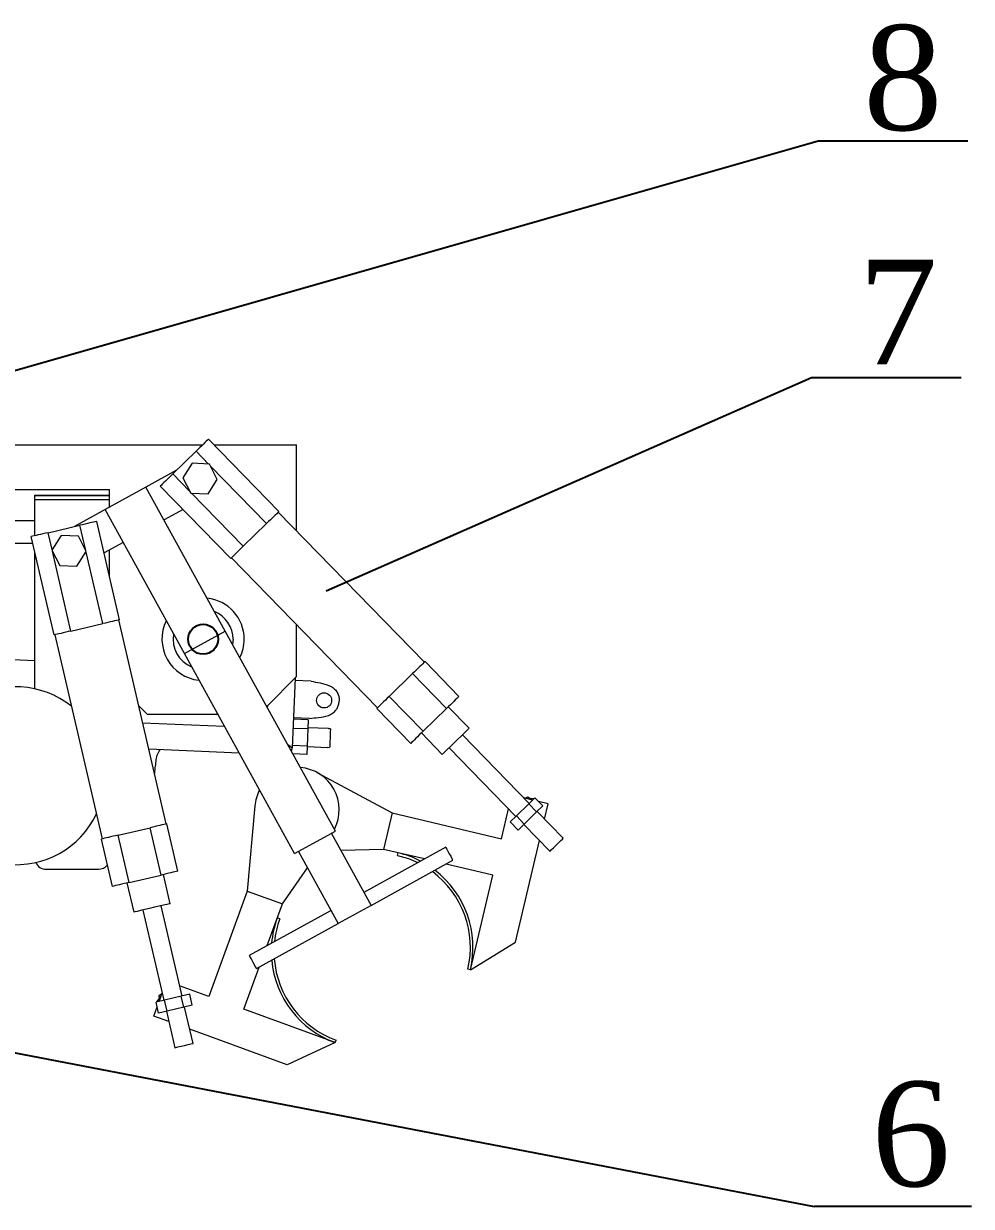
# Model space of a CAD drawing. Header units: millimetres. Extents: x -250 to 3947, y -1468 to 870.
# Drawn here: x 73.9 to 200.6, y 197.6 to 355.7 of the extents above; entities that cross this region are included whole.
import ezdxf

# ---------------------------------------------------------------- set-up
doc = ezdxf.new("R2010")
doc.units = ezdxf.units.MM
doc.styles.get("Standard").update_dxf_attribs({"font": 'times_0.ttf'})

msp = doc.modelspace()

# ---------------------------------------------------------------- linework, layer by layer
for p, q in [((29.6383, 297.0683), (180.0987, 340.0567)), ((180.0987, 340.0567), (200.0987, 340.0567)), ((114.3007, 279.8716), (179.2055, 308.3872)), ((179.2055, 308.3872), (199.2055, 308.3872)), ((9.6383, 230.2432), (179.5327, 197.6082)), ((179.5456, 197.61), (200.5663, 197.61))]:
    msp.add_line(p, q)
at = {"color": 7, "linetype": 'Continuous', "lineweight": 15}
for p, q in [((37.1383, 299.4149), (97.7973, 299.4149)), ((107.9912, 290.4982), (98.5735, 300.1706)), ((99.3093, 299.4149), (110.3493, 299.4149)), ((110.3493, 287.8972), (110.3493, 299.4149)), ((93.7878, 295.511), (96.9109, 298.5518)), ((98.5856, 296.8318), (96.9109, 298.5518)), ((94.29, 295.9999), (90.2141, 293.755)), ((96.3799, 296.9325), (95.1352, 294.9873)), ((98.6869, 296.8272), (96.3799, 296.9325)), ((99.7492, 294.7766), (98.6869, 296.8272)), ((106.3286, 288.8793), (98.7971, 296.6146)), ((96.0873, 293.1493), (93.7878, 295.511)), ((95.1352, 294.9873), (96.1974, 292.9367)), ((98.5044, 292.8313), (99.7492, 294.7766)), ((37.1383, 293.4149), (85.3493, 293.4149)), ((75.3493, 292.6649), (77.8493, 292.6649)), ((75.3493, 292.61), (75.3493, 292.6649)), ((75.3493, 292.1099), (75.3493, 292.61)), ((75.3493, 292.61), (85.3493, 292.61)), ((77.8493, 292.6649), (85.3493, 292.6649)), ((90.2141, 293.755), (84.7395, 290.7397)), ((85.3493, 292.61), (85.3493, 293.4149)), ((85.3493, 292.1099), (85.3493, 292.61)), ((100.8159, 274.5063), (90.2141, 293.755)), ((101.543, 284.2197), (92.1252, 293.8921)), ((96.1974, 292.9367), (98.5044, 292.8313)), ((103.2056, 285.8385), (96.2988, 292.9321)), ((75.3493, 292.1099), (85.3493, 292.1099)), ((75.3493, 287.2506), (75.3493, 292.1099)), ((85.3493, 291.0756), (85.3493, 292.1099)), ((84.7395, 290.7397), (80.6322, 288.4775)), ((95.3413, 271.491), (84.7395, 290.7397)), ((95.1628, 290.7724), (92.6263, 289.3753)), ((127.4348, 270.3496), (107.9017, 290.411)), ((75.3493, 289.2432), (37.1383, 289.2432)), ((77.1221, 287.6623), (81.368, 288.6483)), ((82.1489, 285.2854), (81.368, 288.6483)), ((86.6822, 276.0232), (83.6284, 289.1732)), ((103.2056, 285.8385), (106.3286, 288.8793)), ((37.1383, 286.2432), (75.0693, 286.2432)), ((77.9155, 273.9873), (74.8617, 287.1374)), ((77.6497, 285.3901), (77.1221, 287.6623)), ((78.8614, 287.2837), (77.6166, 285.3384)), ((81.1684, 287.1783), (78.8614, 287.2837)), ((82.2306, 285.1277), (81.1684, 287.1783)), ((87.1517, 286.3601), (84.6071, 284.9585)), ((75.3493, 266.7891), (75.3493, 285.0374)), ((77.6166, 285.3384), (78.6789, 283.2878)), ((80.1759, 274.5122), (77.6983, 285.1807)), ((80.9859, 283.1825), (82.2306, 285.1277)), ((84.4218, 275.4983), (82.1976, 285.076)), ((85.3493, 281.7626), (85.3493, 285.3673)), ((78.6789, 283.2878), (80.9859, 283.1825)), ((101.6325, 284.3069), (121.1656, 264.2455)), ((80.1759, 274.5122), (84.4218, 275.4983)), ((92.8942, 248.7207), (86.5604, 275.9949)), ((110.3493, 268.4149), (110.3493, 275.3544)), ((78.0372, 274.0156), (84.371, 246.7414)), ((95.3413, 271.491), (100.8159, 274.5063)), ((115.5423, 247.7688), (100.8159, 274.5063)), ((96.0975, 272.45), (96.3769, 272.0614)), ((101.8493, 273.4149), (101.7912, 272.7354)), ((58.7279, 271.275), (75.3493, 270.5896)), ((110.0678, 244.7535), (95.3413, 271.491)), ((132.0588, 265.7798), (127.5244, 270.4368)), ((122.7387, 265.7772), (125.8617, 268.818)), ((130.3962, 264.1609), (125.8617, 268.818)), ((106.3652, 264.4308), (110.3493, 268.4149)), ((110.1453, 268.2109), (109.7619, 258.9117)), ((112.2814, 267.8155), (110.1327, 267.9041)), ((127.2732, 261.1201), (122.7387, 265.7772)), ((89.2194, 264.5448), (90.3493, 263.4149)), ((116.0346, 265.4023), (116.0145, 264.9156)), ((125.6106, 259.5013), (121.0761, 264.1583)), ((127.2732, 261.1201), (130.3962, 264.1609)), ((133.4163, 261.5186), (130.6259, 264.3845)), ((90.3493, 263.4149), (99.7895, 263.4149)), ((111.9171, 262.6343), (109.9188, 262.7167)), ((112.0754, 262.8197), (109.9267, 262.9083)), ((111.9171, 262.6343), (111.8669, 261.418)), ((111.8669, 261.418), (109.8686, 261.5004)), ((111.8669, 261.418), (111.7718, 259.1117)), ((114.6211, 261.4637), (111.8735, 261.577)), ((114.8708, 261.4516), (114.6211, 261.4619)), ((127.0435, 260.8965), (129.8339, 258.0306)), ((141.4558, 251.4699), (132.5207, 260.6466)), ((102.6597, 258.2038), (90.5763, 258.7021)), ((111.7718, 259.1117), (109.7735, 259.1941)), ((111.7268, 258.0218), (109.8526, 258.0991)), ((111.7718, 259.1117), (111.7268, 258.0218)), ((111.7705, 259.0791), (114.5181, 258.9658)), ((114.5182, 258.9675), (114.768, 258.9572)), ((130.7295, 258.9026), (139.6646, 249.7259)), ((113.0688, 255.6127), (123.1326, 250.1963)), ((139.7329, 249.7923), (141.3876, 251.4034)), ((141.9167, 251.9186), (140.7503, 252.1945)), ((140.8624, 252.168), (141.2732, 252.3621)), ((141.2732, 252.3621), (141.9117, 251.9198)), ((141.3876, 251.4034), (142.2149, 252.2089)), ((141.3876, 251.4034), (142.434, 250.3287)), ((142.1252, 252.1216), (141.6579, 252.0956)), ((142.2149, 252.2089), (143.2613, 251.1342)), ((143.9767, 251.4313), (142.6714, 251.7401)), ((143.4913, 249.3794), (143.9767, 251.4313)), ((104.769, 251.1441), (103.7502, 239.7607)), ((123.1326, 250.1963), (121.9817, 245.3305)), ((123.1326, 250.1963), (137.7298, 246.7434)), ((137.7298, 246.7434), (138.6756, 250.7417)), ((140.7793, 248.7176), (142.434, 250.3287)), ((142.434, 250.3287), (143.2613, 251.1342)), ((145.9903, 246.8128), (142.5023, 250.3952)), ((86.5096, 247.238), (90.7556, 248.224)), ((92.2259, 241.8925), (90.7556, 248.224)), ((94.4863, 242.4174), (93.016, 248.749)), ((138.9056, 248.9868), (139.7329, 249.7923)), ((138.9056, 248.9868), (139.952, 247.9121)), ((139.7329, 249.7923), (140.7793, 248.7176)), ((139.952, 247.9121), (140.7793, 248.7176)), ((140.7111, 248.6511), (144.1991, 245.0687)), ((85.7196, 240.3816), (84.2492, 246.7131)), ((87.98, 240.9065), (86.5096, 247.238)), ((110.0678, 244.7535), (115.5423, 247.7688)), ((114.9949, 247.4673), (120.3017, 237.832)), ((115.0137, 247.3959), (115.1028, 247.5267)), ((110.6152, 245.055), (115.9221, 235.4198)), ((121.9817, 245.3305), (116.2637, 245.1635)), ((130.286, 245.6144), (119.3369, 239.5839)), ((127.4304, 244.0417), (121.9817, 245.3305)), ((139.6031, 232.9416), (142.8093, 246.4961)), ((120.3017, 237.832), (131.2508, 243.8626)), ((123.8474, 244.5295), (123.928, 244.8701)), ((76.8493, 242.6649), (83.8493, 242.6649)), ((87.98, 240.9065), (92.2259, 241.8925)), ((93.443, 238.0687), (92.5381, 241.965)), ((108.4458, 238.0428), (111.8261, 242.8566)), ((136.5789, 241.8777), (130.3305, 243.3557)), ((87.6677, 240.834), (88.5726, 236.9377)), ((133.5864, 229.2268), (136.5789, 241.8777)), ((103.7502, 239.7607), (98.5963, 225.6739)), ((103.7502, 239.7607), (108.4458, 238.0428)), ((89.7902, 237.2204), (92.5936, 225.1483)), ((95.0288, 225.7138), (92.2254, 237.786)), ((114.9572, 237.1717), (104.0081, 231.1412)), ((106.4034, 232.4604), (108.4458, 238.0428)), ((120.3017, 237.832), (115.9221, 235.4198)), ((108.0873, 236.0443), (107.7586, 236.1646)), ((104.973, 229.3893), (115.9221, 235.4198)), ((133.5864, 229.2268), (139.6031, 232.9416)), ((103.292, 223.956), (105.3572, 229.6009)), ((133.5864, 229.2268), (133.2458, 229.3073)), ((91.9614, 225.0015), (92.369, 226.1157)), ((98.5963, 225.6739), (94.7077, 227.0966)), ((92.6865, 225.1699), (91.5617, 224.9087)), ((91.901, 223.4475), (91.5617, 224.9087)), ((91.6837, 224.937), (92.1979, 225.648)), ((92.3385, 226.0322), (91.9414, 225.7839)), ((91.9414, 225.7839), (91.9579, 225.3161)), ((94.936, 225.6923), (92.6865, 225.1699)), ((93.0258, 223.7087), (92.6865, 225.1699)), ((96.0608, 225.9535), (94.936, 225.6923)), ((95.2753, 224.2311), (94.936, 225.6923)), ((96.4001, 224.4923), (96.0608, 225.9535)), ((91.2437, 223.0399), (91.7037, 224.2972)), ((93.2541, 222.3043), (91.2437, 223.0399)), ((93.0258, 223.7087), (91.901, 223.4475)), ((92.9329, 223.6872), (94.064, 218.8168)), ((95.2753, 224.2311), (93.0258, 223.7087)), ((96.4001, 224.4923), (95.2753, 224.2311)), ((96.4992, 219.3823), (95.3682, 224.2527)), ((115.5005, 219.4893), (103.292, 223.956)), ((109.087, 216.5117), (96.0589, 221.2782)), ((115.5005, 219.4893), (115.6208, 219.818)), ((96.4403, 219.3686), (96.4992, 219.3823)), ((115.5005, 219.4893), (109.087, 216.5117))]:
    msp.add_line(p, q, dxfattribs=at)
at = {"color": 8, "linetype": 'Continuous', "lineweight": 15}
for p, q in [((106.478, 264.226), (106.4917, 264.5573)), ((89.7549, 262.2389), (100.6854, 261.7881))]:
    msp.add_line(p, q, dxfattribs=at)
at = {"color": 7, "linetype": 'Continuous', "lineweight": 15, "flags": 128}
for points in [[(98.5735, 300.1706), (98.4318, 300.0327), (98.2687, 299.8738), (98.0851, 299.6951), (97.8825, 299.4978), (97.6621, 299.2832), (97.4256, 299.053), (97.1746, 298.8086), (96.9109, 298.5518)], [(93.7878, 295.511), (93.5241, 295.2542), (93.2731, 295.0098), (93.0366, 294.7795), (92.8162, 294.5649), (92.6136, 294.3676), (92.43, 294.1889), (92.2668, 294.03), (92.1252, 293.8921)], [(107.9912, 290.4982), (107.8496, 290.3603), (107.6864, 290.2014), (107.5029, 290.0227), (107.3002, 289.8254), (107.0799, 289.6108), (106.8434, 289.3805), (106.5924, 289.1361), (106.3286, 288.8793)], [(83.6284, 289.1732), (83.4358, 289.1285), (83.214, 289.077), (82.9644, 289.0191), (82.6889, 288.9551), (82.3893, 288.8855), (82.0678, 288.8108), (81.7265, 288.7316), (81.368, 288.6483)], [(77.1221, 287.6623), (76.7635, 287.579), (76.4222, 287.4998), (76.1007, 287.4251), (75.8011, 287.3556), (75.5256, 287.2916), (75.2761, 287.2336), (75.0542, 287.1821), (74.8617, 287.1374)], [(103.2056, 285.8385), (102.9418, 285.5817), (102.6908, 285.3373), (102.4543, 285.1071), (102.234, 284.8925), (102.0313, 284.6952), (101.8478, 284.5165), (101.6846, 284.3576), (101.543, 284.2197)], [(86.6822, 276.0232), (86.4896, 275.9785), (86.2678, 275.9269), (86.0182, 275.869), (85.7427, 275.805), (85.4431, 275.7354), (85.1216, 275.6608), (84.7803, 275.5815), (84.4218, 275.4983)], [(80.1759, 274.5122), (79.8173, 274.429), (79.476, 274.3497), (79.1545, 274.2751), (78.8549, 274.2055), (78.5794, 274.1415), (78.3298, 274.0835), (78.108, 274.032), (77.9155, 273.9873)], [(127.5244, 270.4368), (127.3827, 270.2989), (127.2196, 270.1401), (127.036, 269.9613), (126.8333, 269.764), (126.613, 269.5495), (126.3765, 269.3192), (126.1255, 269.0748), (125.8617, 268.818)], [(122.7387, 265.7772), (122.4749, 265.5204), (122.2239, 265.276), (121.9874, 265.0457), (121.7671, 264.8312), (121.5644, 264.6338), (121.3809, 264.4551), (121.2177, 264.2963), (121.0761, 264.1583)], [(132.0588, 265.7798), (131.9172, 265.6418), (131.754, 265.483), (131.5705, 265.3043), (131.3678, 265.1069), (131.1475, 264.8924), (130.911, 264.6621), (130.66, 264.4177), (130.3962, 264.1609)], [(114.8708, 261.4516), (114.8662, 261.3386), (114.8549, 261.0641), (114.8385, 260.6672), (114.8194, 260.2044), (114.8003, 259.7417), (114.784, 259.3448), (114.7726, 259.0703), (114.768, 258.9572)], [(127.2732, 261.1201), (127.0094, 260.8633), (126.7584, 260.6189), (126.5219, 260.3886), (126.3016, 260.1741), (126.0989, 259.9767), (125.9154, 259.798), (125.7522, 259.6392), (125.6106, 259.5013)], [(133.4163, 261.5186), (133.4121, 261.5146), (133.3129, 261.4179), (133.0885, 261.1994), (132.7555, 260.8752), (132.3387, 260.4694), (131.869, 260.0121), (131.3812, 259.5371), (130.9115, 259.0798), (130.4947, 258.674), (130.1618, 258.3498), (129.9374, 258.1313), (129.8381, 258.0346), (129.8339, 258.0306)], [(93.016, 248.749), (92.8234, 248.7042), (92.6016, 248.6527), (92.352, 248.5948), (92.0765, 248.5308), (91.7769, 248.4612), (91.4554, 248.3865), (91.1141, 248.3073), (90.7556, 248.224)], [(86.5096, 247.238), (86.1511, 247.1547), (85.8098, 247.0755), (85.4883, 247.0008), (85.1887, 246.9313), (84.9132, 246.8673), (84.6636, 246.8093), (84.4418, 246.7578), (84.2492, 246.7131)], [(144.1991, 245.0687), (144.2396, 245.1082), (144.4066, 245.2708), (144.6784, 245.5354), (145.0135, 245.8617), (145.361, 246.2001), (145.668, 246.4989), (145.8877, 246.7128), (145.9866, 246.8092), (145.9903, 246.8128)], [(130.286, 245.6144), (130.3227, 245.5478), (130.4273, 245.3579), (130.5838, 245.0737), (130.7684, 244.7385), (130.953, 244.4033), (131.1095, 244.1191), (131.2141, 243.9293), (131.2508, 243.8626), (131.2508, 243.8626)], [(123.8474, 244.5295), (125.31, 244.0888), (126.5484, 243.5558)], [(94.4863, 242.4174), (94.2937, 242.3727), (94.0719, 242.3212), (93.8224, 242.2633), (93.5468, 242.1993), (93.2473, 242.1297), (92.9257, 242.055), (92.5845, 241.9758), (92.2259, 241.8925)], [(87.98, 240.9065), (87.6214, 240.8232), (87.2802, 240.744), (86.9586, 240.6693), (86.6591, 240.5998), (86.3835, 240.5358), (86.134, 240.4778), (85.9121, 240.4263), (85.7196, 240.3816)], [(93.443, 238.0687), (93.4373, 238.0674), (93.3024, 238.0361), (92.9973, 237.9652), (92.5446, 237.8601), (91.978, 237.7285), (91.3394, 237.5802), (90.6762, 237.4262), (90.0376, 237.2779), (89.4709, 237.1463), (89.0183, 237.0412), (88.7132, 236.9703), (88.5782, 236.939), (88.5726, 236.9377)], [(104.0081, 231.1412), (104.0449, 231.0745), (104.1494, 230.8846), (104.3059, 230.6004), (104.4906, 230.2652), (104.6752, 229.93), (104.8317, 229.6459), (104.9363, 229.456), (104.973, 229.3893), (104.973, 229.3893)], [(94.064, 218.8168), (94.0679, 218.8177), (94.1978, 218.8479), (94.4926, 218.9163), (94.9076, 219.0127), (95.3795, 219.1223), (95.8365, 219.2284), (96.209, 219.3149), (96.4403, 219.3686)]]:
    msp.add_lwpolyline(points, dxfattribs=at)
at = {"color": 8, "linetype": 'Continuous', "lineweight": 15, "flags": 128}
msp.add_lwpolyline([(109.1372, 259.398), (109.1899, 259.357), (109.5035, 259.1128), (109.6966, 258.9625), (109.7619, 258.9117)], dxfattribs=at)
at = {"color": 7, "linetype": 'Continuous'}
msp.add_circle((97.8493, 273.4149), 2, dxfattribs=at)
at = {"color": 7, "linetype": 'Continuous', "lineweight": 15}
msp.add_circle((114.0263, 265.2414), 1.009, dxfattribs=at)
for centre, radius, start, end in [((97.8493, 273.4149), 5.5, 0, 84.221544), ((97.8493, 273.4149), 4, 0, 67.469912), ((97.8493, 273.4149), 5.5, 153.468615, 264.221544), ((97.8493, 273.4149), 2, 15.099884, 208.845079), ((97.8493, 273.4149), 4, 170.220246, 247.469912), ((97.8493, 273.4149), 5.5, 333.468615, 0), ((72.8493, 255.1649), 11.89, 51.478083, 334.669635), ((114.6314, 261.4624), 0.0103, 172.722144, 182.34162), ((108.7627, 258.9529), 1, 331.715796, 357.63851), ((114.5079, 258.9671), 0.0103, 352.695139, 2.368625), ((110.3928, 250.6408), 5.6464, 332.449424, 85.240734), ((110.3928, 250.6408), 5.6464, 152.449424, 174.885769), ((76.8493, 244.1649), 1.5, 203.447855, 270), ((120.9355, 232.2193), 13, 62.593654, 76.691713), ((83.8493, 244.1649), 1.5, 270, 323.163332), ((120.9355, 232.2193), 12.65, 346.691713, 53.227042), ((120.9355, 232.2193), 13, 346.691713, 52.529789), ((119.9672, 231.6979), 13, 159.904324, 175.152145), ((119.9672, 231.6979), 12.65, 159.904324, 174.088548), ((119.9672, 231.6979), 13, 185.210896, 249.904324), ((119.9672, 231.6979), 12.65, 184.515322, 249.904324)]:
    msp.add_arc(centre, radius, start, end, dxfattribs=at)
for points, knots in [([(112.2814, 267.8155), (112.6814, 267.7361), (113.5155, 267.5705), (114.5644, 267.3337), (115.3258, 266.8912), (115.7273, 266.4341), (115.9745, 265.9223), (116.0146, 265.5754), (116.0346, 265.4023)], [0, 0, 0, 0, 0.25151724, 0.52451461, 0.65582759, 0.78632218, 0.89335261, 1, 1, 1, 1]), ([(112.0754, 262.8197), (112.4805, 262.8659), (113.3255, 262.9622), (114.3903, 263.1119), (115.1855, 263.4901), (115.6233, 263.9127), (115.9118, 264.4024), (115.9803, 264.7448), (116.0145, 264.9156)], [0, 0, 0, 0, 0.251517372, 0.524515964, 0.655827621, 0.78632163, 0.893351359, 1, 1, 1, 1]), ([(91.3611, 255.3225), (91.3893, 255.6346), (91.4426, 256.2248), (91.5833, 257.0787), (91.6368, 257.9337), (91.9548, 258.4036), (92.1139, 258.6387)], [0, 0, 0, 0, 0.27244642, 0.51512803, 0.75744268, 1, 1, 1, 1])]:
    msp.add_open_spline(points, degree=3, knots=knots, dxfattribs=at)

# ---------------------------------------------------------------- texts
at = {"char_height": 14, "attachment_point": 1}
for s, insert in [('8', (186.1267, 355.4856)), ('7', (185.4545, 324.1477)), ('6', (187.205, 214.3017))]:
    msp.add_mtext_dynamic_manual_height_columns(s, width=21.085555, gutter_width=17.5, heights=[0], dxfattribs=dict(at, insert=insert))

doc.saveas('drawing.dxf')
